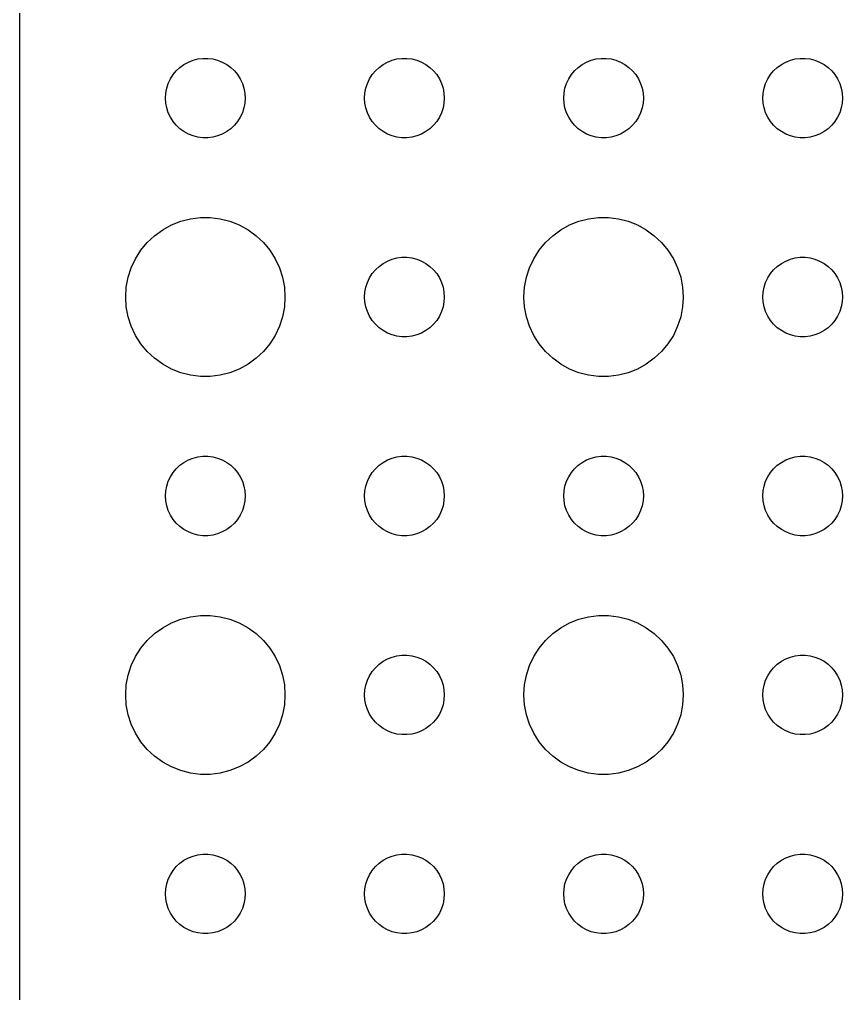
# Model space of a CAD drawing. Header units: metres. Extents: x -142 to 142, y -142 to 142.
# Drawn here: x -142 to -111, y 33.74 to 70.46 of the extents above; entities that cross this region are included whole.
import ezdxf

# ---------------------------------------------------------------- set-up
doc = ezdxf.new("R2010")
doc.units = ezdxf.units.M

msp = doc.modelspace()

# ---------------------------------------------------------------- linework, layer by layer
for p, q in [((-142, 137), (-142, -137)), ((-135.956, 68.6558), (-135.804, 68.7665)), ((-135.804, 68.7665), (-135.639, 68.8572)), ((-135.639, 68.8572), (-135.464, 68.9266)), ((-135.464, 68.9266), (-135.281, 68.9734)), ((-135.281, 68.9734), (-135.094, 68.997)), ((-135.094, 68.997), (-134.906, 68.997)), ((-134.906, 68.997), (-134.719, 68.9734)), ((-134.719, 68.9734), (-134.536, 68.9266)), ((-134.536, 68.9266), (-134.361, 68.8572)), ((-134.361, 68.8572), (-134.196, 68.7665)), ((-134.196, 68.7665), (-134.044, 68.6558)), ((-128.456, 68.6558), (-128.304, 68.7665)), ((-128.304, 68.7665), (-128.139, 68.8572)), ((-128.139, 68.8572), (-127.964, 68.9266)), ((-127.964, 68.9266), (-127.781, 68.9734)), ((-127.781, 68.9734), (-127.594, 68.997)), ((-127.594, 68.997), (-127.406, 68.997)), ((-127.406, 68.997), (-127.219, 68.9734)), ((-127.219, 68.9734), (-127.036, 68.9266)), ((-127.036, 68.9266), (-126.861, 68.8572)), ((-126.861, 68.8572), (-126.696, 68.7665)), ((-126.696, 68.7665), (-126.544, 68.6558)), ((-120.956, 68.6558), (-120.804, 68.7665)), ((-120.804, 68.7665), (-120.639, 68.8572)), ((-120.639, 68.8572), (-120.464, 68.9266)), ((-120.464, 68.9266), (-120.281, 68.9734)), ((-120.281, 68.9734), (-120.094, 68.997)), ((-120.094, 68.997), (-119.906, 68.997)), ((-119.906, 68.997), (-119.719, 68.9734)), ((-119.719, 68.9734), (-119.536, 68.9266)), ((-119.536, 68.9266), (-119.361, 68.8572)), ((-119.361, 68.8572), (-119.196, 68.7665)), ((-119.196, 68.7665), (-119.044, 68.6558)), ((-113.456, 68.6558), (-113.304, 68.7665)), ((-113.304, 68.7665), (-113.139, 68.8572)), ((-113.139, 68.8572), (-112.964, 68.9266)), ((-112.964, 68.9266), (-112.781, 68.9734)), ((-112.781, 68.9734), (-112.594, 68.997)), ((-112.594, 68.997), (-112.406, 68.997)), ((-112.406, 68.997), (-112.219, 68.9734)), ((-112.219, 68.9734), (-112.036, 68.9266)), ((-112.036, 68.9266), (-111.861, 68.8572)), ((-111.861, 68.8572), (-111.696, 68.7665)), ((-111.696, 68.7665), (-111.544, 68.6558)), ((-136.314, 68.2226), (-136.214, 68.3817)), ((-136.214, 68.3817), (-136.093, 68.5268)), ((-136.093, 68.5268), (-135.956, 68.6558)), ((-134.044, 68.6558), (-133.907, 68.5268)), ((-133.907, 68.5268), (-133.786, 68.3817)), ((-133.786, 68.3817), (-133.686, 68.2226)), ((-128.814, 68.2226), (-128.714, 68.3817)), ((-128.714, 68.3817), (-128.593, 68.5268)), ((-128.593, 68.5268), (-128.456, 68.6558)), ((-126.544, 68.6558), (-126.407, 68.5268)), ((-126.407, 68.5268), (-126.286, 68.3817)), ((-126.286, 68.3817), (-126.186, 68.2226)), ((-121.314, 68.2226), (-121.214, 68.3817)), ((-121.214, 68.3817), (-121.093, 68.5268)), ((-121.093, 68.5268), (-120.956, 68.6558)), ((-119.044, 68.6558), (-118.907, 68.5268)), ((-118.907, 68.5268), (-118.786, 68.3817)), ((-118.786, 68.3817), (-118.686, 68.2226)), ((-113.814, 68.2226), (-113.714, 68.3817)), ((-113.714, 68.3817), (-113.593, 68.5268)), ((-113.593, 68.5268), (-113.456, 68.6558)), ((-111.544, 68.6558), (-111.407, 68.5268)), ((-111.407, 68.5268), (-111.286, 68.3817)), ((-111.286, 68.3817), (-111.186, 68.2226)), ((-136.453, 67.873), (-136.395, 68.0522)), ((-136.395, 68.0522), (-136.314, 68.2226)), ((-133.686, 68.2226), (-133.605, 68.0522)), ((-133.605, 68.0522), (-133.547, 67.873)), ((-128.953, 67.873), (-128.895, 68.0522)), ((-128.895, 68.0522), (-128.814, 68.2226)), ((-126.186, 68.2226), (-126.105, 68.0522)), ((-126.105, 68.0522), (-126.047, 67.873)), ((-121.453, 67.873), (-121.395, 68.0522)), ((-121.395, 68.0522), (-121.314, 68.2226)), ((-118.686, 68.2226), (-118.605, 68.0522)), ((-118.605, 68.0522), (-118.547, 67.873)), ((-113.953, 67.873), (-113.895, 68.0522)), ((-113.895, 68.0522), (-113.814, 68.2226)), ((-111.186, 68.2226), (-111.105, 68.0522)), ((-111.105, 68.0522), (-111.047, 67.873)), ((-136.5, 67.5), (-136.488, 67.688)), ((-136.488, 67.688), (-136.453, 67.873)), ((-133.547, 67.873), (-133.512, 67.688)), ((-133.512, 67.688), (-133.5, 67.5)), ((-129, 67.5), (-128.988, 67.688)), ((-128.988, 67.688), (-128.953, 67.873)), ((-126.047, 67.873), (-126.012, 67.688)), ((-126.012, 67.688), (-126, 67.5)), ((-121.5, 67.5), (-121.488, 67.688)), ((-121.488, 67.688), (-121.453, 67.873)), ((-118.547, 67.873), (-118.512, 67.688)), ((-118.512, 67.688), (-118.5, 67.5)), ((-114, 67.5), (-113.988, 67.688)), ((-113.988, 67.688), (-113.953, 67.873)), ((-111.047, 67.873), (-111.012, 67.688)), ((-111.012, 67.688), (-111, 67.5)), ((-136.488, 67.312), (-136.5, 67.5)), ((-136.453, 67.127), (-136.488, 67.312)), ((-133.512, 67.312), (-133.547, 67.127)), ((-133.5, 67.5), (-133.512, 67.312)), ((-128.988, 67.312), (-129, 67.5)), ((-128.953, 67.127), (-128.988, 67.312)), ((-126.012, 67.312), (-126.047, 67.127)), ((-126, 67.5), (-126.012, 67.312)), ((-121.488, 67.312), (-121.5, 67.5)), ((-121.453, 67.127), (-121.488, 67.312)), ((-118.512, 67.312), (-118.547, 67.127)), ((-118.5, 67.5), (-118.512, 67.312)), ((-113.988, 67.312), (-114, 67.5)), ((-113.953, 67.127), (-113.988, 67.312)), ((-111.012, 67.312), (-111.047, 67.127)), ((-111, 67.5), (-111.012, 67.312)), ((-136.395, 66.9478), (-136.453, 67.127)), ((-136.314, 66.7774), (-136.395, 66.9478)), ((-133.605, 66.9478), (-133.686, 66.7774)), ((-133.547, 67.127), (-133.605, 66.9478)), ((-128.895, 66.9478), (-128.953, 67.127)), ((-128.814, 66.7774), (-128.895, 66.9478)), ((-126.105, 66.9478), (-126.186, 66.7774)), ((-126.047, 67.127), (-126.105, 66.9478)), ((-121.395, 66.9478), (-121.453, 67.127)), ((-121.314, 66.7774), (-121.395, 66.9478)), ((-118.605, 66.9478), (-118.686, 66.7774)), ((-118.547, 67.127), (-118.605, 66.9478)), ((-113.895, 66.9478), (-113.953, 67.127)), ((-113.814, 66.7774), (-113.895, 66.9478)), ((-111.105, 66.9478), (-111.186, 66.7774)), ((-111.047, 67.127), (-111.105, 66.9478)), ((-136.214, 66.6183), (-136.314, 66.7774)), ((-136.093, 66.4732), (-136.214, 66.6183)), ((-135.956, 66.3442), (-136.093, 66.4732)), ((-133.907, 66.4732), (-134.044, 66.3442)), ((-133.786, 66.6183), (-133.907, 66.4732)), ((-133.686, 66.7774), (-133.786, 66.6183)), ((-128.714, 66.6183), (-128.814, 66.7774)), ((-128.593, 66.4732), (-128.714, 66.6183)), ((-128.456, 66.3442), (-128.593, 66.4732)), ((-126.407, 66.4732), (-126.544, 66.3442)), ((-126.286, 66.6183), (-126.407, 66.4732)), ((-126.186, 66.7774), (-126.286, 66.6183)), ((-121.214, 66.6183), (-121.314, 66.7774)), ((-121.093, 66.4732), (-121.214, 66.6183)), ((-120.956, 66.3442), (-121.093, 66.4732)), ((-118.907, 66.4732), (-119.044, 66.3442)), ((-118.786, 66.6183), (-118.907, 66.4732)), ((-118.686, 66.7774), (-118.786, 66.6183)), ((-113.714, 66.6183), (-113.814, 66.7774)), ((-113.593, 66.4732), (-113.714, 66.6183)), ((-113.456, 66.3442), (-113.593, 66.4732)), ((-111.407, 66.4732), (-111.544, 66.3442)), ((-111.286, 66.6183), (-111.407, 66.4732)), ((-111.186, 66.7774), (-111.286, 66.6183)), ((-135.804, 66.2335), (-135.956, 66.3442)), ((-135.639, 66.1428), (-135.804, 66.2335)), ((-135.464, 66.0734), (-135.639, 66.1428)), ((-134.361, 66.1428), (-134.536, 66.0734)), ((-134.196, 66.2335), (-134.361, 66.1428)), ((-134.044, 66.3442), (-134.196, 66.2335)), ((-128.304, 66.2335), (-128.456, 66.3442)), ((-128.139, 66.1428), (-128.304, 66.2335)), ((-127.964, 66.0734), (-128.139, 66.1428)), ((-126.861, 66.1428), (-127.036, 66.0734)), ((-126.696, 66.2335), (-126.861, 66.1428)), ((-126.544, 66.3442), (-126.696, 66.2335)), ((-120.804, 66.2335), (-120.956, 66.3442)), ((-120.639, 66.1428), (-120.804, 66.2335)), ((-120.464, 66.0734), (-120.639, 66.1428)), ((-119.361, 66.1428), (-119.536, 66.0734)), ((-119.196, 66.2335), (-119.361, 66.1428)), ((-119.044, 66.3442), (-119.196, 66.2335)), ((-113.304, 66.2335), (-113.456, 66.3442)), ((-113.139, 66.1428), (-113.304, 66.2335)), ((-112.964, 66.0734), (-113.139, 66.1428)), ((-111.861, 66.1428), (-112.036, 66.0734)), ((-111.696, 66.2335), (-111.861, 66.1428)), ((-111.544, 66.3442), (-111.696, 66.2335)), ((-135.281, 66.0266), (-135.464, 66.0734)), ((-135.094, 66.003), (-135.281, 66.0266)), ((-134.906, 66.003), (-135.094, 66.003)), ((-134.719, 66.0266), (-134.906, 66.003)), ((-134.536, 66.0734), (-134.719, 66.0266)), ((-127.781, 66.0266), (-127.964, 66.0734)), ((-127.594, 66.003), (-127.781, 66.0266)), ((-127.406, 66.003), (-127.594, 66.003)), ((-127.219, 66.0266), (-127.406, 66.003)), ((-127.036, 66.0734), (-127.219, 66.0266)), ((-120.281, 66.0266), (-120.464, 66.0734)), ((-120.094, 66.003), (-120.281, 66.0266)), ((-119.906, 66.003), (-120.094, 66.003)), ((-119.719, 66.0266), (-119.906, 66.003)), ((-119.536, 66.0734), (-119.719, 66.0266)), ((-112.781, 66.0266), (-112.964, 66.0734)), ((-112.594, 66.003), (-112.781, 66.0266)), ((-112.406, 66.003), (-112.594, 66.003)), ((-112.219, 66.0266), (-112.406, 66.003)), ((-112.036, 66.0734), (-112.219, 66.0266)), ((-136.277, 62.7145), (-135.927, 62.8532)), ((-135.927, 62.8532), (-135.562, 62.9469)), ((-135.562, 62.9469), (-135.188, 62.9941)), ((-135.188, 62.9941), (-134.812, 62.9941)), ((-134.812, 62.9941), (-134.438, 62.9469)), ((-134.438, 62.9469), (-134.073, 62.8532)), ((-134.073, 62.8532), (-133.723, 62.7145)), ((-121.277, 62.7145), (-120.927, 62.8532)), ((-120.927, 62.8532), (-120.562, 62.9469)), ((-120.562, 62.9469), (-120.188, 62.9941)), ((-120.188, 62.9941), (-119.812, 62.9941)), ((-119.812, 62.9941), (-119.438, 62.9469)), ((-119.438, 62.9469), (-119.073, 62.8532)), ((-119.073, 62.8532), (-118.723, 62.7145)), ((-136.912, 62.3115), (-136.607, 62.533)), ((-136.607, 62.533), (-136.277, 62.7145)), ((-133.723, 62.7145), (-133.393, 62.533)), ((-133.393, 62.533), (-133.088, 62.3115)), ((-121.912, 62.3115), (-121.607, 62.533)), ((-121.607, 62.533), (-121.277, 62.7145)), ((-118.723, 62.7145), (-118.393, 62.533)), ((-118.393, 62.533), (-118.088, 62.3115)), ((-137.187, 62.0536), (-136.912, 62.3115)), ((-133.088, 62.3115), (-132.813, 62.0536)), ((-122.187, 62.0536), (-121.912, 62.3115)), ((-118.088, 62.3115), (-117.813, 62.0536)), ((-137.629, 61.4453), (-137.427, 61.7634)), ((-137.427, 61.7634), (-137.187, 62.0536)), ((-132.813, 62.0536), (-132.573, 61.7634)), ((-132.573, 61.7634), (-132.371, 61.4453)), ((-122.629, 61.4453), (-122.427, 61.7634)), ((-122.427, 61.7634), (-122.187, 62.0536)), ((-117.813, 62.0536), (-117.573, 61.7634)), ((-117.573, 61.7634), (-117.371, 61.4453)), ((-137.789, 61.1044), (-137.629, 61.4453)), ((-132.371, 61.4453), (-132.211, 61.1044)), ((-128.304, 61.2665), (-128.139, 61.3572)), ((-128.139, 61.3572), (-127.964, 61.4266)), ((-127.964, 61.4266), (-127.781, 61.4734)), ((-127.781, 61.4734), (-127.594, 61.497)), ((-127.594, 61.497), (-127.406, 61.497)), ((-127.406, 61.497), (-127.219, 61.4734)), ((-127.219, 61.4734), (-127.036, 61.4266)), ((-127.036, 61.4266), (-126.861, 61.3572)), ((-126.861, 61.3572), (-126.696, 61.2665)), ((-122.789, 61.1044), (-122.629, 61.4453)), ((-117.371, 61.4453), (-117.211, 61.1044)), ((-113.304, 61.2665), (-113.139, 61.3572)), ((-113.139, 61.3572), (-112.964, 61.4266)), ((-112.964, 61.4266), (-112.781, 61.4734)), ((-112.781, 61.4734), (-112.594, 61.497)), ((-112.594, 61.497), (-112.406, 61.497)), ((-112.406, 61.497), (-112.219, 61.4734)), ((-112.219, 61.4734), (-112.036, 61.4266)), ((-112.036, 61.4266), (-111.861, 61.3572)), ((-111.861, 61.3572), (-111.696, 61.2665)), ((-137.906, 60.7461), (-137.789, 61.1044)), ((-132.211, 61.1044), (-132.094, 60.7461)), ((-128.714, 60.8817), (-128.593, 61.0268)), ((-128.593, 61.0268), (-128.456, 61.1558)), ((-128.456, 61.1558), (-128.304, 61.2665)), ((-126.696, 61.2665), (-126.544, 61.1558)), ((-126.544, 61.1558), (-126.407, 61.0268)), ((-126.407, 61.0268), (-126.286, 60.8817)), ((-122.906, 60.7461), (-122.789, 61.1044)), ((-117.211, 61.1044), (-117.094, 60.7461)), ((-113.714, 60.8817), (-113.593, 61.0268)), ((-113.593, 61.0268), (-113.456, 61.1558)), ((-113.456, 61.1558), (-113.304, 61.2665)), ((-111.696, 61.2665), (-111.544, 61.1558)), ((-111.544, 61.1558), (-111.407, 61.0268)), ((-111.407, 61.0268), (-111.286, 60.8817)), ((-137.976, 60.376), (-137.906, 60.7461)), ((-132.094, 60.7461), (-132.024, 60.376)), ((-128.895, 60.5522), (-128.814, 60.7226)), ((-128.814, 60.7226), (-128.714, 60.8817)), ((-126.286, 60.8817), (-126.186, 60.7226)), ((-126.186, 60.7226), (-126.105, 60.5522)), ((-122.976, 60.376), (-122.906, 60.7461)), ((-117.094, 60.7461), (-117.024, 60.376)), ((-113.895, 60.5522), (-113.814, 60.7226)), ((-113.814, 60.7226), (-113.714, 60.8817)), ((-111.286, 60.8817), (-111.186, 60.7226)), ((-111.186, 60.7226), (-111.105, 60.5522)), ((-138, 60), (-137.976, 60.376)), ((-132.024, 60.376), (-132, 60)), ((-128.988, 60.188), (-128.953, 60.373)), ((-128.953, 60.373), (-128.895, 60.5522)), ((-126.105, 60.5522), (-126.047, 60.373)), ((-126.047, 60.373), (-126.012, 60.188)), ((-123, 60), (-122.976, 60.376)), ((-117.024, 60.376), (-117, 60)), ((-113.988, 60.188), (-113.953, 60.373)), ((-113.953, 60.373), (-113.895, 60.5522)), ((-111.105, 60.5522), (-111.047, 60.373)), ((-111.047, 60.373), (-111.012, 60.188)), ((-137.976, 59.624), (-138, 60)), ((-132, 60), (-132.024, 59.624)), ((-129, 60), (-128.988, 60.188)), ((-128.988, 59.812), (-129, 60)), ((-126.012, 60.188), (-126, 60)), ((-126, 60), (-126.012, 59.812)), ((-122.976, 59.624), (-123, 60)), ((-117, 60), (-117.024, 59.624)), ((-114, 60), (-113.988, 60.188)), ((-113.988, 59.812), (-114, 60)), ((-111.012, 60.188), (-111, 60)), ((-111, 60), (-111.012, 59.812)), ((-137.906, 59.2539), (-137.976, 59.624)), ((-132.024, 59.624), (-132.094, 59.2539)), ((-128.953, 59.627), (-128.988, 59.812)), ((-128.895, 59.4478), (-128.953, 59.627)), ((-126.047, 59.627), (-126.105, 59.4478)), ((-126.012, 59.812), (-126.047, 59.627)), ((-122.906, 59.2539), (-122.976, 59.624)), ((-117.024, 59.624), (-117.094, 59.2539)), ((-113.953, 59.627), (-113.988, 59.812)), ((-113.895, 59.4478), (-113.953, 59.627)), ((-111.047, 59.627), (-111.105, 59.4478)), ((-111.012, 59.812), (-111.047, 59.627)), ((-137.789, 58.8956), (-137.906, 59.2539)), ((-132.094, 59.2539), (-132.211, 58.8956)), ((-128.814, 59.2774), (-128.895, 59.4478)), ((-128.714, 59.1183), (-128.814, 59.2774)), ((-128.593, 58.9732), (-128.714, 59.1183)), ((-126.286, 59.1183), (-126.407, 58.9732)), ((-126.186, 59.2774), (-126.286, 59.1183)), ((-126.105, 59.4478), (-126.186, 59.2774)), ((-122.789, 58.8956), (-122.906, 59.2539)), ((-117.094, 59.2539), (-117.211, 58.8956)), ((-113.814, 59.2774), (-113.895, 59.4478)), ((-113.714, 59.1183), (-113.814, 59.2774)), ((-113.593, 58.9732), (-113.714, 59.1183)), ((-111.286, 59.1183), (-111.407, 58.9732)), ((-111.186, 59.2774), (-111.286, 59.1183)), ((-111.105, 59.4478), (-111.186, 59.2774)), ((-137.629, 58.5547), (-137.789, 58.8956)), ((-132.211, 58.8956), (-132.371, 58.5547)), ((-128.456, 58.8442), (-128.593, 58.9732)), ((-128.304, 58.7335), (-128.456, 58.8442)), ((-126.544, 58.8442), (-126.696, 58.7335)), ((-126.407, 58.9732), (-126.544, 58.8442)), ((-122.629, 58.5547), (-122.789, 58.8956)), ((-117.211, 58.8956), (-117.371, 58.5547)), ((-113.456, 58.8442), (-113.593, 58.9732)), ((-113.304, 58.7335), (-113.456, 58.8442)), ((-111.544, 58.8442), (-111.696, 58.7335)), ((-111.407, 58.9732), (-111.544, 58.8442)), ((-137.427, 58.2366), (-137.629, 58.5547)), ((-132.371, 58.5547), (-132.573, 58.2366)), ((-128.139, 58.6428), (-128.304, 58.7335)), ((-127.964, 58.5734), (-128.139, 58.6428)), ((-127.781, 58.5266), (-127.964, 58.5734)), ((-127.594, 58.503), (-127.781, 58.5266)), ((-127.406, 58.503), (-127.594, 58.503)), ((-127.219, 58.5266), (-127.406, 58.503)), ((-127.036, 58.5734), (-127.219, 58.5266)), ((-126.861, 58.6428), (-127.036, 58.5734)), ((-126.696, 58.7335), (-126.861, 58.6428)), ((-122.427, 58.2366), (-122.629, 58.5547)), ((-117.371, 58.5547), (-117.573, 58.2366)), ((-113.139, 58.6428), (-113.304, 58.7335)), ((-112.964, 58.5734), (-113.139, 58.6428)), ((-112.781, 58.5266), (-112.964, 58.5734)), ((-112.594, 58.503), (-112.781, 58.5266)), ((-112.406, 58.503), (-112.594, 58.503)), ((-112.219, 58.5266), (-112.406, 58.503)), ((-112.036, 58.5734), (-112.219, 58.5266)), ((-111.861, 58.6428), (-112.036, 58.5734)), ((-111.696, 58.7335), (-111.861, 58.6428)), ((-137.187, 57.9464), (-137.427, 58.2366)), ((-132.573, 58.2366), (-132.813, 57.9464)), ((-122.187, 57.9464), (-122.427, 58.2366)), ((-117.573, 58.2366), (-117.813, 57.9464)), ((-136.912, 57.6885), (-137.187, 57.9464)), ((-136.607, 57.467), (-136.912, 57.6885)), ((-133.088, 57.6885), (-133.393, 57.467)), ((-132.813, 57.9464), (-133.088, 57.6885)), ((-121.912, 57.6885), (-122.187, 57.9464)), ((-121.607, 57.467), (-121.912, 57.6885)), ((-118.088, 57.6885), (-118.393, 57.467)), ((-117.813, 57.9464), (-118.088, 57.6885)), ((-136.277, 57.2855), (-136.607, 57.467)), ((-135.927, 57.1468), (-136.277, 57.2855)), ((-133.723, 57.2855), (-134.073, 57.1468)), ((-133.393, 57.467), (-133.723, 57.2855)), ((-121.277, 57.2855), (-121.607, 57.467)), ((-120.927, 57.1468), (-121.277, 57.2855)), ((-118.723, 57.2855), (-119.073, 57.1468)), ((-118.393, 57.467), (-118.723, 57.2855)), ((-135.562, 57.0531), (-135.927, 57.1468)), ((-135.188, 57.0059), (-135.562, 57.0531)), ((-134.812, 57.0059), (-135.188, 57.0059)), ((-134.438, 57.0531), (-134.812, 57.0059)), ((-134.073, 57.1468), (-134.438, 57.0531)), ((-120.562, 57.0531), (-120.927, 57.1468)), ((-120.188, 57.0059), (-120.562, 57.0531)), ((-119.812, 57.0059), (-120.188, 57.0059)), ((-119.438, 57.0531), (-119.812, 57.0059)), ((-119.073, 57.1468), (-119.438, 57.0531)), ((-135.281, 53.9734), (-135.094, 53.997)), ((-135.094, 53.997), (-134.906, 53.997)), ((-134.906, 53.997), (-134.719, 53.9734)), ((-127.781, 53.9734), (-127.594, 53.997)), ((-127.594, 53.997), (-127.406, 53.997)), ((-127.406, 53.997), (-127.219, 53.9734)), ((-120.281, 53.9734), (-120.094, 53.997)), ((-120.094, 53.997), (-119.906, 53.997)), ((-119.906, 53.997), (-119.719, 53.9734)), ((-112.781, 53.9734), (-112.594, 53.997)), ((-112.594, 53.997), (-112.406, 53.997)), ((-112.406, 53.997), (-112.219, 53.9734)), ((-136.093, 53.5268), (-135.956, 53.6558)), ((-135.956, 53.6558), (-135.804, 53.7665)), ((-135.804, 53.7665), (-135.639, 53.8572)), ((-135.639, 53.8572), (-135.464, 53.9266)), ((-135.464, 53.9266), (-135.281, 53.9734)), ((-134.719, 53.9734), (-134.536, 53.9266)), ((-134.536, 53.9266), (-134.361, 53.8572)), ((-134.361, 53.8572), (-134.196, 53.7665)), ((-134.196, 53.7665), (-134.044, 53.6558)), ((-134.044, 53.6558), (-133.907, 53.5268)), ((-128.593, 53.5268), (-128.456, 53.6558)), ((-128.456, 53.6558), (-128.304, 53.7665)), ((-128.304, 53.7665), (-128.139, 53.8572)), ((-128.139, 53.8572), (-127.964, 53.9266)), ((-127.964, 53.9266), (-127.781, 53.9734)), ((-127.219, 53.9734), (-127.036, 53.9266)), ((-127.036, 53.9266), (-126.861, 53.8572)), ((-126.861, 53.8572), (-126.696, 53.7665)), ((-126.696, 53.7665), (-126.544, 53.6558)), ((-126.544, 53.6558), (-126.407, 53.5268)), ((-121.093, 53.5268), (-120.956, 53.6558)), ((-120.956, 53.6558), (-120.804, 53.7665)), ((-120.804, 53.7665), (-120.639, 53.8572)), ((-120.639, 53.8572), (-120.464, 53.9266)), ((-120.464, 53.9266), (-120.281, 53.9734)), ((-119.719, 53.9734), (-119.536, 53.9266)), ((-119.536, 53.9266), (-119.361, 53.8572)), ((-119.361, 53.8572), (-119.196, 53.7665)), ((-119.196, 53.7665), (-119.044, 53.6558)), ((-119.044, 53.6558), (-118.907, 53.5268)), ((-113.593, 53.5268), (-113.456, 53.6558)), ((-113.456, 53.6558), (-113.304, 53.7665)), ((-113.304, 53.7665), (-113.139, 53.8572)), ((-113.139, 53.8572), (-112.964, 53.9266)), ((-112.964, 53.9266), (-112.781, 53.9734)), ((-112.219, 53.9734), (-112.036, 53.9266)), ((-112.036, 53.9266), (-111.861, 53.8572)), ((-111.861, 53.8572), (-111.696, 53.7665)), ((-111.696, 53.7665), (-111.544, 53.6558)), ((-111.544, 53.6558), (-111.407, 53.5268)), ((-136.314, 53.2226), (-136.214, 53.3817)), ((-136.214, 53.3817), (-136.093, 53.5268)), ((-133.907, 53.5268), (-133.786, 53.3817)), ((-133.786, 53.3817), (-133.686, 53.2226)), ((-128.814, 53.2226), (-128.714, 53.3817)), ((-128.714, 53.3817), (-128.593, 53.5268)), ((-126.407, 53.5268), (-126.286, 53.3817)), ((-126.286, 53.3817), (-126.186, 53.2226)), ((-121.314, 53.2226), (-121.214, 53.3817)), ((-121.214, 53.3817), (-121.093, 53.5268)), ((-118.907, 53.5268), (-118.786, 53.3817)), ((-118.786, 53.3817), (-118.686, 53.2226)), ((-113.814, 53.2226), (-113.714, 53.3817)), ((-113.714, 53.3817), (-113.593, 53.5268)), ((-111.407, 53.5268), (-111.286, 53.3817)), ((-111.286, 53.3817), (-111.186, 53.2226)), ((-136.453, 52.873), (-136.395, 53.0522)), ((-136.395, 53.0522), (-136.314, 53.2226)), ((-133.686, 53.2226), (-133.605, 53.0522)), ((-133.605, 53.0522), (-133.547, 52.873)), ((-128.953, 52.873), (-128.895, 53.0522)), ((-128.895, 53.0522), (-128.814, 53.2226)), ((-126.186, 53.2226), (-126.105, 53.0522)), ((-126.105, 53.0522), (-126.047, 52.873)), ((-121.453, 52.873), (-121.395, 53.0522)), ((-121.395, 53.0522), (-121.314, 53.2226)), ((-118.686, 53.2226), (-118.605, 53.0522)), ((-118.605, 53.0522), (-118.547, 52.873)), ((-113.953, 52.873), (-113.895, 53.0522)), ((-113.895, 53.0522), (-113.814, 53.2226)), ((-111.186, 53.2226), (-111.105, 53.0522)), ((-111.105, 53.0522), (-111.047, 52.873)), ((-136.5, 52.5), (-136.488, 52.688)), ((-136.488, 52.688), (-136.453, 52.873)), ((-133.547, 52.873), (-133.512, 52.688)), ((-133.512, 52.688), (-133.5, 52.5)), ((-129, 52.5), (-128.988, 52.688)), ((-128.988, 52.688), (-128.953, 52.873)), ((-126.047, 52.873), (-126.012, 52.688)), ((-126.012, 52.688), (-126, 52.5)), ((-121.5, 52.5), (-121.488, 52.688)), ((-121.488, 52.688), (-121.453, 52.873)), ((-118.547, 52.873), (-118.512, 52.688)), ((-118.512, 52.688), (-118.5, 52.5)), ((-114, 52.5), (-113.988, 52.688)), ((-113.988, 52.688), (-113.953, 52.873)), ((-111.047, 52.873), (-111.012, 52.688)), ((-111.012, 52.688), (-111, 52.5)), ((-136.488, 52.312), (-136.5, 52.5)), ((-136.453, 52.127), (-136.488, 52.312)), ((-133.512, 52.312), (-133.547, 52.127)), ((-133.5, 52.5), (-133.512, 52.312)), ((-128.988, 52.312), (-129, 52.5)), ((-128.953, 52.127), (-128.988, 52.312)), ((-126.012, 52.312), (-126.047, 52.127)), ((-126, 52.5), (-126.012, 52.312)), ((-121.488, 52.312), (-121.5, 52.5)), ((-121.453, 52.127), (-121.488, 52.312)), ((-118.512, 52.312), (-118.547, 52.127)), ((-118.5, 52.5), (-118.512, 52.312)), ((-113.988, 52.312), (-114, 52.5)), ((-113.953, 52.127), (-113.988, 52.312)), ((-111.012, 52.312), (-111.047, 52.127)), ((-111, 52.5), (-111.012, 52.312)), ((-136.395, 51.9478), (-136.453, 52.127)), ((-136.314, 51.7774), (-136.395, 51.9478)), ((-136.214, 51.6183), (-136.314, 51.7774)), ((-133.686, 51.7774), (-133.786, 51.6183)), ((-133.605, 51.9478), (-133.686, 51.7774)), ((-133.547, 52.127), (-133.605, 51.9478)), ((-128.895, 51.9478), (-128.953, 52.127)), ((-128.814, 51.7774), (-128.895, 51.9478)), ((-128.714, 51.6183), (-128.814, 51.7774)), ((-126.186, 51.7774), (-126.286, 51.6183)), ((-126.105, 51.9478), (-126.186, 51.7774)), ((-126.047, 52.127), (-126.105, 51.9478)), ((-121.395, 51.9478), (-121.453, 52.127)), ((-121.314, 51.7774), (-121.395, 51.9478)), ((-121.214, 51.6183), (-121.314, 51.7774)), ((-118.686, 51.7774), (-118.786, 51.6183)), ((-118.605, 51.9478), (-118.686, 51.7774)), ((-118.547, 52.127), (-118.605, 51.9478)), ((-113.895, 51.9478), (-113.953, 52.127)), ((-113.814, 51.7774), (-113.895, 51.9478)), ((-113.714, 51.6183), (-113.814, 51.7774)), ((-111.186, 51.7774), (-111.286, 51.6183)), ((-111.105, 51.9478), (-111.186, 51.7774)), ((-111.047, 52.127), (-111.105, 51.9478)), ((-136.093, 51.4732), (-136.214, 51.6183)), ((-135.956, 51.3442), (-136.093, 51.4732)), ((-133.907, 51.4732), (-134.044, 51.3442)), ((-133.786, 51.6183), (-133.907, 51.4732)), ((-128.593, 51.4732), (-128.714, 51.6183)), ((-128.456, 51.3442), (-128.593, 51.4732)), ((-126.407, 51.4732), (-126.544, 51.3442)), ((-126.286, 51.6183), (-126.407, 51.4732)), ((-121.093, 51.4732), (-121.214, 51.6183)), ((-120.956, 51.3442), (-121.093, 51.4732)), ((-118.907, 51.4732), (-119.044, 51.3442)), ((-118.786, 51.6183), (-118.907, 51.4732)), ((-113.593, 51.4732), (-113.714, 51.6183)), ((-113.456, 51.3442), (-113.593, 51.4732)), ((-111.407, 51.4732), (-111.544, 51.3442)), ((-111.286, 51.6183), (-111.407, 51.4732)), ((-135.804, 51.2335), (-135.956, 51.3442)), ((-135.639, 51.1428), (-135.804, 51.2335)), ((-135.464, 51.0734), (-135.639, 51.1428)), ((-135.281, 51.0266), (-135.464, 51.0734)), ((-134.536, 51.0734), (-134.719, 51.0266)), ((-134.361, 51.1428), (-134.536, 51.0734)), ((-134.196, 51.2335), (-134.361, 51.1428)), ((-134.044, 51.3442), (-134.196, 51.2335)), ((-128.304, 51.2335), (-128.456, 51.3442)), ((-128.139, 51.1428), (-128.304, 51.2335)), ((-127.964, 51.0734), (-128.139, 51.1428)), ((-127.781, 51.0266), (-127.964, 51.0734)), ((-127.036, 51.0734), (-127.219, 51.0266)), ((-126.861, 51.1428), (-127.036, 51.0734)), ((-126.696, 51.2335), (-126.861, 51.1428)), ((-126.544, 51.3442), (-126.696, 51.2335)), ((-120.804, 51.2335), (-120.956, 51.3442)), ((-120.639, 51.1428), (-120.804, 51.2335)), ((-120.464, 51.0734), (-120.639, 51.1428)), ((-120.281, 51.0266), (-120.464, 51.0734)), ((-119.536, 51.0734), (-119.719, 51.0266)), ((-119.361, 51.1428), (-119.536, 51.0734)), ((-119.196, 51.2335), (-119.361, 51.1428)), ((-119.044, 51.3442), (-119.196, 51.2335)), ((-113.304, 51.2335), (-113.456, 51.3442)), ((-113.139, 51.1428), (-113.304, 51.2335)), ((-112.964, 51.0734), (-113.139, 51.1428)), ((-112.781, 51.0266), (-112.964, 51.0734)), ((-112.036, 51.0734), (-112.219, 51.0266)), ((-111.861, 51.1428), (-112.036, 51.0734)), ((-111.696, 51.2335), (-111.861, 51.1428)), ((-111.544, 51.3442), (-111.696, 51.2335)), ((-135.094, 51.003), (-135.281, 51.0266)), ((-134.906, 51.003), (-135.094, 51.003)), ((-134.719, 51.0266), (-134.906, 51.003)), ((-127.594, 51.003), (-127.781, 51.0266)), ((-127.406, 51.003), (-127.594, 51.003)), ((-127.219, 51.0266), (-127.406, 51.003)), ((-120.094, 51.003), (-120.281, 51.0266)), ((-119.906, 51.003), (-120.094, 51.003)), ((-119.719, 51.0266), (-119.906, 51.003)), ((-112.594, 51.003), (-112.781, 51.0266)), ((-112.406, 51.003), (-112.594, 51.003)), ((-112.219, 51.0266), (-112.406, 51.003)), ((-136.277, 47.7145), (-135.927, 47.8532)), ((-135.927, 47.8532), (-135.562, 47.9469)), ((-135.562, 47.9469), (-135.188, 47.9941)), ((-135.188, 47.9941), (-134.812, 47.9941)), ((-134.812, 47.9941), (-134.438, 47.9469)), ((-134.438, 47.9469), (-134.073, 47.8532)), ((-134.073, 47.8532), (-133.723, 47.7145)), ((-121.277, 47.7145), (-120.927, 47.8532)), ((-120.927, 47.8532), (-120.562, 47.9469)), ((-120.562, 47.9469), (-120.188, 47.9941)), ((-120.188, 47.9941), (-119.812, 47.9941)), ((-119.812, 47.9941), (-119.438, 47.9469)), ((-119.438, 47.9469), (-119.073, 47.8532)), ((-119.073, 47.8532), (-118.723, 47.7145)), ((-136.912, 47.3115), (-136.607, 47.533)), ((-136.607, 47.533), (-136.277, 47.7145)), ((-133.723, 47.7145), (-133.393, 47.533)), ((-133.393, 47.533), (-133.088, 47.3115)), ((-121.912, 47.3115), (-121.607, 47.533)), ((-121.607, 47.533), (-121.277, 47.7145)), ((-118.723, 47.7145), (-118.393, 47.533)), ((-118.393, 47.533), (-118.088, 47.3115)), ((-137.427, 46.7634), (-137.187, 47.0536)), ((-137.187, 47.0536), (-136.912, 47.3115)), ((-133.088, 47.3115), (-132.813, 47.0536)), ((-132.813, 47.0536), (-132.573, 46.7634)), ((-122.427, 46.7634), (-122.187, 47.0536)), ((-122.187, 47.0536), (-121.912, 47.3115)), ((-118.088, 47.3115), (-117.813, 47.0536)), ((-117.813, 47.0536), (-117.573, 46.7634)), ((-137.629, 46.4453), (-137.427, 46.7634)), ((-132.573, 46.7634), (-132.371, 46.4453)), ((-122.629, 46.4453), (-122.427, 46.7634)), ((-117.573, 46.7634), (-117.371, 46.4453)), ((-137.789, 46.1044), (-137.629, 46.4453)), ((-132.371, 46.4453), (-132.211, 46.1044)), ((-128.456, 46.1558), (-128.304, 46.2665)), ((-128.304, 46.2665), (-128.139, 46.3572)), ((-128.139, 46.3572), (-127.964, 46.4266)), ((-127.964, 46.4266), (-127.781, 46.4734)), ((-127.781, 46.4734), (-127.594, 46.497)), ((-127.594, 46.497), (-127.406, 46.497)), ((-127.406, 46.497), (-127.219, 46.4734)), ((-127.219, 46.4734), (-127.036, 46.4266)), ((-127.036, 46.4266), (-126.861, 46.3572)), ((-126.861, 46.3572), (-126.696, 46.2665)), ((-126.696, 46.2665), (-126.544, 46.1558)), ((-122.789, 46.1044), (-122.629, 46.4453)), ((-117.371, 46.4453), (-117.211, 46.1044)), ((-113.456, 46.1558), (-113.304, 46.2665)), ((-113.304, 46.2665), (-113.139, 46.3572)), ((-113.139, 46.3572), (-112.964, 46.4266)), ((-112.964, 46.4266), (-112.781, 46.4734)), ((-112.781, 46.4734), (-112.594, 46.497)), ((-112.594, 46.497), (-112.406, 46.497)), ((-112.406, 46.497), (-112.219, 46.4734)), ((-112.219, 46.4734), (-112.036, 46.4266)), ((-112.036, 46.4266), (-111.861, 46.3572)), ((-111.861, 46.3572), (-111.696, 46.2665)), ((-111.696, 46.2665), (-111.544, 46.1558)), ((-137.906, 45.7461), (-137.789, 46.1044)), ((-132.211, 46.1044), (-132.094, 45.7461)), ((-128.714, 45.8817), (-128.593, 46.0268)), ((-128.593, 46.0268), (-128.456, 46.1558)), ((-126.544, 46.1558), (-126.407, 46.0268)), ((-126.407, 46.0268), (-126.286, 45.8817)), ((-122.906, 45.7461), (-122.789, 46.1044)), ((-117.211, 46.1044), (-117.094, 45.7461)), ((-113.714, 45.8817), (-113.593, 46.0268)), ((-113.593, 46.0268), (-113.456, 46.1558)), ((-111.544, 46.1558), (-111.407, 46.0268)), ((-111.407, 46.0268), (-111.286, 45.8817)), ((-137.976, 45.376), (-137.906, 45.7461)), ((-132.094, 45.7461), (-132.024, 45.376)), ((-128.953, 45.373), (-128.895, 45.5522)), ((-128.895, 45.5522), (-128.814, 45.7226)), ((-128.814, 45.7226), (-128.714, 45.8817)), ((-126.286, 45.8817), (-126.186, 45.7226)), ((-126.186, 45.7226), (-126.105, 45.5522)), ((-126.105, 45.5522), (-126.047, 45.373)), ((-122.976, 45.376), (-122.906, 45.7461)), ((-117.094, 45.7461), (-117.024, 45.376)), ((-113.953, 45.373), (-113.895, 45.5522)), ((-113.895, 45.5522), (-113.814, 45.7226)), ((-113.814, 45.7226), (-113.714, 45.8817)), ((-111.286, 45.8817), (-111.186, 45.7226)), ((-111.186, 45.7226), (-111.105, 45.5522)), ((-111.105, 45.5522), (-111.047, 45.373)), ((-138, 45), (-137.976, 45.376)), ((-132.024, 45.376), (-132, 45)), ((-129, 45), (-128.988, 45.188)), ((-128.988, 45.188), (-128.953, 45.373)), ((-126.047, 45.373), (-126.012, 45.188)), ((-126.012, 45.188), (-126, 45)), ((-123, 45), (-122.976, 45.376)), ((-117.024, 45.376), (-117, 45)), ((-114, 45), (-113.988, 45.188)), ((-113.988, 45.188), (-113.953, 45.373)), ((-111.047, 45.373), (-111.012, 45.188)), ((-111.012, 45.188), (-111, 45)), ((-137.976, 44.624), (-138, 45)), ((-132, 45), (-132.024, 44.624)), ((-128.988, 44.812), (-129, 45)), ((-128.953, 44.627), (-128.988, 44.812)), ((-126.012, 44.812), (-126.047, 44.627)), ((-126, 45), (-126.012, 44.812)), ((-122.976, 44.624), (-123, 45)), ((-117, 45), (-117.024, 44.624)), ((-113.988, 44.812), (-114, 45)), ((-113.953, 44.627), (-113.988, 44.812)), ((-111.012, 44.812), (-111.047, 44.627)), ((-111, 45), (-111.012, 44.812)), ((-137.906, 44.2539), (-137.976, 44.624)), ((-132.024, 44.624), (-132.094, 44.2539)), ((-128.895, 44.4478), (-128.953, 44.627)), ((-128.814, 44.2774), (-128.895, 44.4478)), ((-126.105, 44.4478), (-126.186, 44.2774)), ((-126.047, 44.627), (-126.105, 44.4478)), ((-122.906, 44.2539), (-122.976, 44.624)), ((-117.024, 44.624), (-117.094, 44.2539)), ((-113.895, 44.4478), (-113.953, 44.627)), ((-113.814, 44.2774), (-113.895, 44.4478)), ((-111.105, 44.4478), (-111.186, 44.2774)), ((-111.047, 44.627), (-111.105, 44.4478)), ((-137.789, 43.8956), (-137.906, 44.2539)), ((-132.094, 44.2539), (-132.211, 43.8956)), ((-128.714, 44.1183), (-128.814, 44.2774)), ((-128.593, 43.9732), (-128.714, 44.1183)), ((-126.286, 44.1183), (-126.407, 43.9732)), ((-126.186, 44.2774), (-126.286, 44.1183)), ((-122.789, 43.8956), (-122.906, 44.2539)), ((-117.094, 44.2539), (-117.211, 43.8956)), ((-113.714, 44.1183), (-113.814, 44.2774)), ((-113.593, 43.9732), (-113.714, 44.1183)), ((-111.286, 44.1183), (-111.407, 43.9732)), ((-111.186, 44.2774), (-111.286, 44.1183)), ((-137.629, 43.5547), (-137.789, 43.8956)), ((-132.211, 43.8956), (-132.371, 43.5547)), ((-128.456, 43.8442), (-128.593, 43.9732)), ((-128.304, 43.7335), (-128.456, 43.8442)), ((-128.139, 43.6428), (-128.304, 43.7335)), ((-126.696, 43.7335), (-126.861, 43.6428)), ((-126.544, 43.8442), (-126.696, 43.7335)), ((-126.407, 43.9732), (-126.544, 43.8442)), ((-122.629, 43.5547), (-122.789, 43.8956)), ((-117.211, 43.8956), (-117.371, 43.5547)), ((-113.456, 43.8442), (-113.593, 43.9732)), ((-113.304, 43.7335), (-113.456, 43.8442)), ((-113.139, 43.6428), (-113.304, 43.7335)), ((-111.696, 43.7335), (-111.861, 43.6428)), ((-111.544, 43.8442), (-111.696, 43.7335)), ((-111.407, 43.9732), (-111.544, 43.8442)), ((-137.427, 43.2366), (-137.629, 43.5547)), ((-132.371, 43.5547), (-132.573, 43.2366)), ((-127.964, 43.5734), (-128.139, 43.6428)), ((-127.781, 43.5266), (-127.964, 43.5734)), ((-127.594, 43.503), (-127.781, 43.5266)), ((-127.406, 43.503), (-127.594, 43.503)), ((-127.219, 43.5266), (-127.406, 43.503)), ((-127.036, 43.5734), (-127.219, 43.5266)), ((-126.861, 43.6428), (-127.036, 43.5734)), ((-122.427, 43.2366), (-122.629, 43.5547)), ((-117.371, 43.5547), (-117.573, 43.2366)), ((-112.964, 43.5734), (-113.139, 43.6428)), ((-112.781, 43.5266), (-112.964, 43.5734)), ((-112.594, 43.503), (-112.781, 43.5266)), ((-112.406, 43.503), (-112.594, 43.503)), ((-112.219, 43.5266), (-112.406, 43.503)), ((-112.036, 43.5734), (-112.219, 43.5266)), ((-111.861, 43.6428), (-112.036, 43.5734)), ((-137.187, 42.9464), (-137.427, 43.2366)), ((-132.573, 43.2366), (-132.813, 42.9464)), ((-122.187, 42.9464), (-122.427, 43.2366)), ((-117.573, 43.2366), (-117.813, 42.9464)), ((-136.912, 42.6885), (-137.187, 42.9464)), ((-136.607, 42.467), (-136.912, 42.6885)), ((-133.088, 42.6885), (-133.393, 42.467)), ((-132.813, 42.9464), (-133.088, 42.6885)), ((-121.912, 42.6885), (-122.187, 42.9464)), ((-121.607, 42.467), (-121.912, 42.6885)), ((-118.088, 42.6885), (-118.393, 42.467)), ((-117.813, 42.9464), (-118.088, 42.6885)), ((-136.277, 42.2855), (-136.607, 42.467)), ((-135.927, 42.1468), (-136.277, 42.2855)), ((-133.723, 42.2855), (-134.073, 42.1468)), ((-133.393, 42.467), (-133.723, 42.2855)), ((-121.277, 42.2855), (-121.607, 42.467)), ((-120.927, 42.1468), (-121.277, 42.2855)), ((-118.723, 42.2855), (-119.073, 42.1468)), ((-118.393, 42.467), (-118.723, 42.2855)), ((-135.562, 42.0531), (-135.927, 42.1468)), ((-135.188, 42.0059), (-135.562, 42.0531)), ((-134.812, 42.0059), (-135.188, 42.0059)), ((-134.438, 42.0531), (-134.812, 42.0059)), ((-134.073, 42.1468), (-134.438, 42.0531)), ((-120.562, 42.0531), (-120.927, 42.1468)), ((-120.188, 42.0059), (-120.562, 42.0531)), ((-119.812, 42.0059), (-120.188, 42.0059)), ((-119.438, 42.0531), (-119.812, 42.0059)), ((-119.073, 42.1468), (-119.438, 42.0531)), ((-135.639, 38.8572), (-135.464, 38.9266)), ((-135.464, 38.9266), (-135.281, 38.9734)), ((-135.281, 38.9734), (-135.094, 38.997)), ((-135.094, 38.997), (-134.906, 38.997)), ((-134.906, 38.997), (-134.719, 38.9734)), ((-134.719, 38.9734), (-134.536, 38.9266)), ((-134.536, 38.9266), (-134.361, 38.8572)), ((-128.139, 38.8572), (-127.964, 38.9266)), ((-127.964, 38.9266), (-127.781, 38.9734)), ((-127.781, 38.9734), (-127.594, 38.997)), ((-127.594, 38.997), (-127.406, 38.997)), ((-127.406, 38.997), (-127.219, 38.9734)), ((-127.219, 38.9734), (-127.036, 38.9266)), ((-127.036, 38.9266), (-126.861, 38.8572)), ((-120.639, 38.8572), (-120.464, 38.9266)), ((-120.464, 38.9266), (-120.281, 38.9734)), ((-120.281, 38.9734), (-120.094, 38.997)), ((-120.094, 38.997), (-119.906, 38.997)), ((-119.906, 38.997), (-119.719, 38.9734)), ((-119.719, 38.9734), (-119.536, 38.9266)), ((-119.536, 38.9266), (-119.361, 38.8572)), ((-113.139, 38.8572), (-112.964, 38.9266)), ((-112.964, 38.9266), (-112.781, 38.9734)), ((-112.781, 38.9734), (-112.594, 38.997)), ((-112.594, 38.997), (-112.406, 38.997)), ((-112.406, 38.997), (-112.219, 38.9734)), ((-112.219, 38.9734), (-112.036, 38.9266)), ((-112.036, 38.9266), (-111.861, 38.8572)), ((-136.093, 38.5268), (-135.956, 38.6558)), ((-135.956, 38.6558), (-135.804, 38.7665)), ((-135.804, 38.7665), (-135.639, 38.8572)), ((-134.361, 38.8572), (-134.196, 38.7665)), ((-134.196, 38.7665), (-134.044, 38.6558)), ((-134.044, 38.6558), (-133.907, 38.5268)), ((-128.593, 38.5268), (-128.456, 38.6558)), ((-128.456, 38.6558), (-128.304, 38.7665)), ((-128.304, 38.7665), (-128.139, 38.8572)), ((-126.861, 38.8572), (-126.696, 38.7665)), ((-126.696, 38.7665), (-126.544, 38.6558)), ((-126.544, 38.6558), (-126.407, 38.5268)), ((-121.093, 38.5268), (-120.956, 38.6558)), ((-120.956, 38.6558), (-120.804, 38.7665)), ((-120.804, 38.7665), (-120.639, 38.8572)), ((-119.361, 38.8572), (-119.196, 38.7665)), ((-119.196, 38.7665), (-119.044, 38.6558)), ((-119.044, 38.6558), (-118.907, 38.5268)), ((-113.593, 38.5268), (-113.456, 38.6558)), ((-113.456, 38.6558), (-113.304, 38.7665)), ((-113.304, 38.7665), (-113.139, 38.8572)), ((-111.861, 38.8572), (-111.696, 38.7665)), ((-111.696, 38.7665), (-111.544, 38.6558)), ((-111.544, 38.6558), (-111.407, 38.5268)), ((-136.395, 38.0522), (-136.314, 38.2226)), ((-136.314, 38.2226), (-136.214, 38.3817)), ((-136.214, 38.3817), (-136.093, 38.5268)), ((-133.907, 38.5268), (-133.786, 38.3817)), ((-133.786, 38.3817), (-133.686, 38.2226)), ((-133.686, 38.2226), (-133.605, 38.0522)), ((-128.895, 38.0522), (-128.814, 38.2226)), ((-128.814, 38.2226), (-128.714, 38.3817)), ((-128.714, 38.3817), (-128.593, 38.5268)), ((-126.407, 38.5268), (-126.286, 38.3817)), ((-126.286, 38.3817), (-126.186, 38.2226)), ((-126.186, 38.2226), (-126.105, 38.0522)), ((-121.395, 38.0522), (-121.314, 38.2226)), ((-121.314, 38.2226), (-121.214, 38.3817)), ((-121.214, 38.3817), (-121.093, 38.5268)), ((-118.907, 38.5268), (-118.786, 38.3817)), ((-118.786, 38.3817), (-118.686, 38.2226)), ((-118.686, 38.2226), (-118.605, 38.0522)), ((-113.895, 38.0522), (-113.814, 38.2226)), ((-113.814, 38.2226), (-113.714, 38.3817)), ((-113.714, 38.3817), (-113.593, 38.5268)), ((-111.407, 38.5268), (-111.286, 38.3817)), ((-111.286, 38.3817), (-111.186, 38.2226)), ((-111.186, 38.2226), (-111.105, 38.0522)), ((-136.488, 37.688), (-136.453, 37.873)), ((-136.453, 37.873), (-136.395, 38.0522)), ((-133.605, 38.0522), (-133.547, 37.873)), ((-133.547, 37.873), (-133.512, 37.688)), ((-128.988, 37.688), (-128.953, 37.873)), ((-128.953, 37.873), (-128.895, 38.0522)), ((-126.105, 38.0522), (-126.047, 37.873)), ((-126.047, 37.873), (-126.012, 37.688)), ((-121.488, 37.688), (-121.453, 37.873)), ((-121.453, 37.873), (-121.395, 38.0522)), ((-118.605, 38.0522), (-118.547, 37.873)), ((-118.547, 37.873), (-118.512, 37.688)), ((-113.988, 37.688), (-113.953, 37.873)), ((-113.953, 37.873), (-113.895, 38.0522)), ((-111.105, 38.0522), (-111.047, 37.873)), ((-111.047, 37.873), (-111.012, 37.688)), ((-136.5, 37.5), (-136.488, 37.688)), ((-136.488, 37.312), (-136.5, 37.5)), ((-133.512, 37.688), (-133.5, 37.5)), ((-133.5, 37.5), (-133.512, 37.312)), ((-129, 37.5), (-128.988, 37.688)), ((-128.988, 37.312), (-129, 37.5)), ((-126.012, 37.688), (-126, 37.5)), ((-126, 37.5), (-126.012, 37.312)), ((-121.5, 37.5), (-121.488, 37.688)), ((-121.488, 37.312), (-121.5, 37.5)), ((-118.512, 37.688), (-118.5, 37.5)), ((-118.5, 37.5), (-118.512, 37.312)), ((-114, 37.5), (-113.988, 37.688)), ((-113.988, 37.312), (-114, 37.5)), ((-111.012, 37.688), (-111, 37.5)), ((-111, 37.5), (-111.012, 37.312)), ((-136.453, 37.127), (-136.488, 37.312)), ((-136.395, 36.9478), (-136.453, 37.127)), ((-133.547, 37.127), (-133.605, 36.9478)), ((-133.512, 37.312), (-133.547, 37.127)), ((-128.953, 37.127), (-128.988, 37.312)), ((-128.895, 36.9478), (-128.953, 37.127)), ((-126.047, 37.127), (-126.105, 36.9478)), ((-126.012, 37.312), (-126.047, 37.127)), ((-121.453, 37.127), (-121.488, 37.312)), ((-121.395, 36.9478), (-121.453, 37.127)), ((-118.547, 37.127), (-118.605, 36.9478)), ((-118.512, 37.312), (-118.547, 37.127)), ((-113.953, 37.127), (-113.988, 37.312)), ((-113.895, 36.9478), (-113.953, 37.127)), ((-111.047, 37.127), (-111.105, 36.9478)), ((-111.012, 37.312), (-111.047, 37.127)), ((-136.314, 36.7774), (-136.395, 36.9478)), ((-136.214, 36.6183), (-136.314, 36.7774)), ((-133.686, 36.7774), (-133.786, 36.6183)), ((-133.605, 36.9478), (-133.686, 36.7774)), ((-128.814, 36.7774), (-128.895, 36.9478)), ((-128.714, 36.6183), (-128.814, 36.7774)), ((-126.186, 36.7774), (-126.286, 36.6183)), ((-126.105, 36.9478), (-126.186, 36.7774)), ((-121.314, 36.7774), (-121.395, 36.9478)), ((-121.214, 36.6183), (-121.314, 36.7774)), ((-118.686, 36.7774), (-118.786, 36.6183)), ((-118.605, 36.9478), (-118.686, 36.7774)), ((-113.814, 36.7774), (-113.895, 36.9478)), ((-113.714, 36.6183), (-113.814, 36.7774)), ((-111.186, 36.7774), (-111.286, 36.6183)), ((-111.105, 36.9478), (-111.186, 36.7774)), ((-136.093, 36.4732), (-136.214, 36.6183)), ((-135.956, 36.3442), (-136.093, 36.4732)), ((-133.907, 36.4732), (-134.044, 36.3442)), ((-133.786, 36.6183), (-133.907, 36.4732)), ((-128.593, 36.4732), (-128.714, 36.6183)), ((-128.456, 36.3442), (-128.593, 36.4732)), ((-126.407, 36.4732), (-126.544, 36.3442)), ((-126.286, 36.6183), (-126.407, 36.4732)), ((-121.093, 36.4732), (-121.214, 36.6183)), ((-120.956, 36.3442), (-121.093, 36.4732)), ((-118.907, 36.4732), (-119.044, 36.3442)), ((-118.786, 36.6183), (-118.907, 36.4732)), ((-113.593, 36.4732), (-113.714, 36.6183)), ((-113.456, 36.3442), (-113.593, 36.4732)), ((-111.407, 36.4732), (-111.544, 36.3442)), ((-111.286, 36.6183), (-111.407, 36.4732)), ((-135.804, 36.2335), (-135.956, 36.3442)), ((-135.639, 36.1428), (-135.804, 36.2335)), ((-135.464, 36.0734), (-135.639, 36.1428)), ((-135.281, 36.0266), (-135.464, 36.0734)), ((-135.094, 36.003), (-135.281, 36.0266)), ((-134.906, 36.003), (-135.094, 36.003)), ((-134.719, 36.0266), (-134.906, 36.003)), ((-134.536, 36.0734), (-134.719, 36.0266)), ((-134.361, 36.1428), (-134.536, 36.0734)), ((-134.196, 36.2335), (-134.361, 36.1428)), ((-134.044, 36.3442), (-134.196, 36.2335)), ((-128.304, 36.2335), (-128.456, 36.3442)), ((-128.139, 36.1428), (-128.304, 36.2335)), ((-127.964, 36.0734), (-128.139, 36.1428)), ((-127.781, 36.0266), (-127.964, 36.0734)), ((-127.594, 36.003), (-127.781, 36.0266)), ((-127.406, 36.003), (-127.594, 36.003)), ((-127.219, 36.0266), (-127.406, 36.003)), ((-127.036, 36.0734), (-127.219, 36.0266)), ((-126.861, 36.1428), (-127.036, 36.0734)), ((-126.696, 36.2335), (-126.861, 36.1428)), ((-126.544, 36.3442), (-126.696, 36.2335)), ((-120.804, 36.2335), (-120.956, 36.3442)), ((-120.639, 36.1428), (-120.804, 36.2335)), ((-120.464, 36.0734), (-120.639, 36.1428)), ((-120.281, 36.0266), (-120.464, 36.0734)), ((-120.094, 36.003), (-120.281, 36.0266)), ((-119.906, 36.003), (-120.094, 36.003)), ((-119.719, 36.0266), (-119.906, 36.003)), ((-119.536, 36.0734), (-119.719, 36.0266)), ((-119.361, 36.1428), (-119.536, 36.0734)), ((-119.196, 36.2335), (-119.361, 36.1428)), ((-119.044, 36.3442), (-119.196, 36.2335)), ((-113.304, 36.2335), (-113.456, 36.3442)), ((-113.139, 36.1428), (-113.304, 36.2335)), ((-112.964, 36.0734), (-113.139, 36.1428)), ((-112.781, 36.0266), (-112.964, 36.0734)), ((-112.594, 36.003), (-112.781, 36.0266)), ((-112.406, 36.003), (-112.594, 36.003)), ((-112.219, 36.0266), (-112.406, 36.003)), ((-112.036, 36.0734), (-112.219, 36.0266)), ((-111.861, 36.1428), (-112.036, 36.0734)), ((-111.696, 36.2335), (-111.861, 36.1428)), ((-111.544, 36.3442), (-111.696, 36.2335))]:
    msp.add_line(p, q)

doc.saveas('drawing.dxf')
